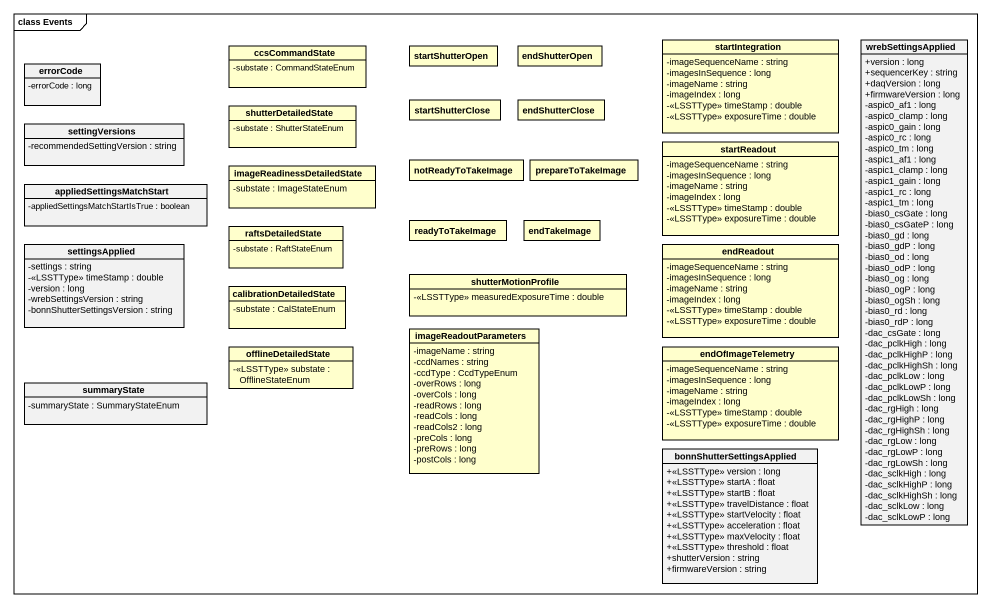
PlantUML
@startuml
mainframe class Events
hide circle
hide empty members
skinparam classAttributeIconSize 0
class startIntegration #FFFFCC {
  -imageSequenceName : string
  -imagesInSequence : long
  -imageName : string
  -imageIndex : long
  -<<LSSTType>> timeStamp : double
  -<<LSSTType>> exposureTime : double
}
class wrebSettingsApplied {
  +version : long
  +sequencerKey : string
  +daqVersion : long
  +firmwareVersion : long
  -aspic0_af1 : long
  -aspic0_clamp : long
  -aspic0_gain : long
  -aspic0_rc : long
  -aspic0_tm : long
  -aspic1_af1 : long
  -aspic1_clamp : long
  -aspic1_gain : long
  -aspic1_rc : long
  -aspic1_tm : long
  -bias0_csGate : long
  -bias0_csGateP : long
  -bias0_gd : long
  -bias0_gdP : long
  -bias0_od : long
  -bias0_odP : long
  -bias0_og : long
  -bias0_ogP : long
  -bias0_ogSh : long
  -bias0_rd : long
  -bias0_rdP : long
  -dac_csGate : long
  -dac_pclkHigh : long
  -dac_pclkHighP : long
  -dac_pclkHighSh : long
  -dac_pclkLow : long
  -dac_pclkLowP : long
  -dac_pclkLowSh : long
  -dac_rgHigh : long
  -dac_rgHighP : long
  -dac_rgHighSh : long
  -dac_rgLow : long
  -dac_rgLowP : long
  -dac_rgLowSh : long
  -dac_sclkHigh : long
  -dac_sclkHighP : long
  -dac_sclkHighSh : long
  -dac_sclkLow : long
  -dac_sclkLowP : long
}
class errorCode {
  -errorCode : long
}
class ccsCommandState #FFFFCC {
  -substate : CommandStateEnum
}
class startShutterOpen #FFFFCC
class endShutterOpen #FFFFCC
class shutterDetailedState #FFFFCC {
  -substate : ShutterStateEnum
}
class startShutterClose #FFFFCC
class endShutterClose #FFFFCC
class settingVersions {
  -recommendedSettingVersion : string
}
class startReadout #FFFFCC {
  -imageSequenceName : string
  -imagesInSequence : long
  -imageName : string
  -imageIndex : long
  -<<LSSTType>> timeStamp : double
  -<<LSSTType>> exposureTime : double
}
class appliedSettingsMatchStart {
  -appliedSettingsMatchStartIsTrue : boolean
}
class imageReadinessDetailedState #FFFFCC {
  -substate : ImageStateEnum
}
class notReadyToTakeImage #FFFFCC
class prepareToTakeImage #FFFFCC
class raftsDetailedState #FFFFCC {
  -substate : RaftStateEnum
}
class readyToTakeImage #FFFFCC
class endTakeImage #FFFFCC
class settingsApplied {
  -settings : string
  -<<LSSTType>> timeStamp : double
  -version : long
  -wrebSettingsVersion : string
  -bonnShutterSettingsVersion : string
}
class endReadout #FFFFCC {
  -imageSequenceName : string
  -imagesInSequence : long
  -imageName : string
  -imageIndex : long
  -<<LSSTType>> timeStamp : double
  -<<LSSTType>> exposureTime : double
}
class calibrationDetailedState #FFFFCC {
  -substate : CalStateEnum
}
class shutterMotionProfile #FFFFCC {
  -<<LSSTType>> measuredExposureTime : double
}
class offlineDetailedState #FFFFCC {
  -<<LSSTType>> substate : OfflineStateEnum
}
class imageReadoutParameters #FFFFCC {
  -imageName : string
  -ccdNames : string
  -ccdType : CcdTypeEnum
  -overRows : long
  -overCols : long
  -readRows : long
  -readCols : long
  -readCols2 : long
  -preCols : long
  -preRows : long
  -postCols : long
}
class endOfImageTelemetry #FFFFCC {
  -imageSequenceName : string
  -imagesInSequence : long
  -imageName : string
  -imageIndex : long
  -<<LSSTType>> timeStamp : double
  -<<LSSTType>> exposureTime : double
}
class summaryState {
  -summaryState : SummaryStateEnum
}
class bonnShutterSettingsApplied {
  +<<LSSTType>> version : long
  +<<LSSTType>> startA : float
  +<<LSSTType>> startB : float
  +<<LSSTType>> travelDistance : float
  +<<LSSTType>> startVelocity : float
  +<<LSSTType>> acceleration : float
  +<<LSSTType>> maxVelocity : float
  +<<LSSTType>> threshold : float
  +shutterVersion : string
  +firmwareVersion : string
}
@enduml
